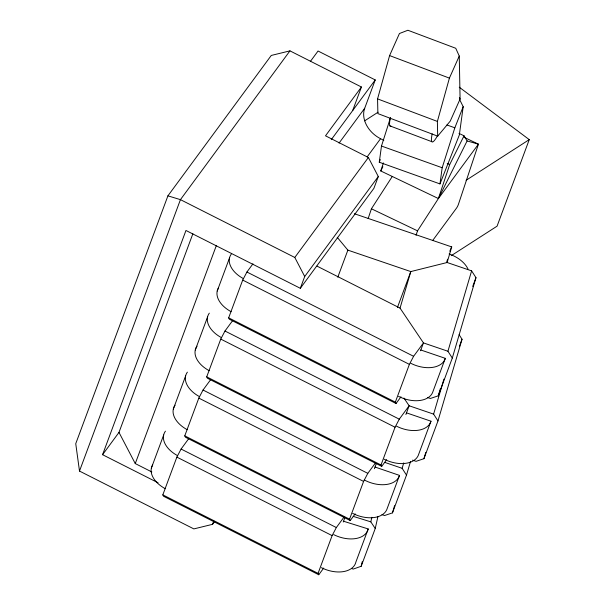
<?xml version="1.0" encoding="UTF-8"?>
<svg xmlns="http://www.w3.org/2000/svg" width="605" height="605" viewBox="0 0 605 605"><rect width="100%" height="100%" fill="white"/><g stroke="black" fill="none" stroke-linecap="round" stroke-linejoin="round"><path stroke-width="0.91" d="M459.573 99.424L463.188 106.699L459.331 134.998L439.971 183.912L379.274 162.216L381.483 146.047L390.482 117.642M439.971 183.912L442.179 167.744L454.839 127.799L463.188 106.699M351.513 568.519L353.275 569.071L361.185 566.272L375.236 528.513L370.827 521.865L371.863 517.298M361.185 566.272L362.221 561.712M375.236 528.513L377.913 516.64M377.565 98.895L389.597 55.584L399.444 33.517L407.891 30.25L455.746 48.271L459.263 56.046L460.087 99.054L450.233 121.129L437.695 136.14L377.883 113.611L377.565 98.895L437.377 121.424L437.695 136.14M437.377 121.424L449.409 78.113L459.263 56.046M452.298 358.062L447.934 351.255L423.462 342.914L400.041 308.111L410.795 271.577L447.133 262.51L471.613 270.858L475.976 277.665L452.298 358.062L438.254 395.829L430.382 398.468L427.758 397.568M446.792 261.791L447.564 259.197M447.133 262.51L451.723 246.916L354.394 213.731M381.959 514.621L384.583 515.52L392.456 512.881L406.499 475.122L402.136 468.308L403.732 462.893M392.456 512.881L394.581 505.659M406.499 475.122L410.492 461.57M447.934 351.255L471.613 270.858M438.254 395.829L440.38 388.607M412.557 460.133L416.058 461.328L423.931 458.696L437.975 420.929L433.611 414.123L443.926 379.108M423.931 458.696L425.784 452.411M437.975 420.929L462.031 339.231L459.127 334.694M464.179 137.343L478.434 144.164L438.398 198.546L380.757 170.958L383.426 162.919M368.142 218.617L371.417 208.778L392.282 176.478M416.043 235.322L417.533 230.845L438.398 198.546L467.105 140.942L464.035 135.807L458.991 133.395M438.398 198.546L449.689 164.613L464.035 135.807M352.67 110.564L361.427 87.007L289.954 50.865L271.274 55.441L167.918 195.846L75.746 443.684L79.497 471.076L193.85 528.906L212.537 524.331L214.208 522.062M79.497 471.076L180.441 199.642L289.954 50.865M158.064 482.767L102.57 454.703L185.962 230.475L300.322 288.298L373.905 188.329L378.291 176.531L368.385 157.497L325.505 135.815L361.427 87.007M102.57 454.703L118.988 432.393L192.866 233.764M151.84 471.961L135.263 463.581L216.356 245.532M151.371 468.073L163.66 435.025M173.317 409.063L185.606 376.015M195.264 350.053L207.553 317.012M217.21 291.043L229.499 258.002M323.705 568.057L318.774 574.75L163.531 496.244L162.821 494.875L176.864 457.108L181.084 449.039L188.752 438.625M355.18 513.864L350.25 520.557L185.47 437.241L184.767 435.865L198.811 398.098L203.03 390.028L210.691 379.615M386.655 459.679L381.725 466.372L207.417 378.231L206.713 376.854L220.757 339.087L224.977 331.018L232.638 320.612M400.971 396.812L396.048 403.505L229.363 319.221L228.66 317.844L242.703 280.077L246.923 272.016L252.943 263.833M339.065 143.082L364.702 108.257L375.236 79.936L318.056 51.017L310.342 61.498M212.537 524.331L213.792 520.958M300.322 288.298L304.708 276.5L378.291 176.531M337.787 277.226L347.867 250.13L337.219 237.296M397.462 307.423L410.795 271.577L347.867 250.13M318.774 574.75L318.064 573.374L332.115 535.614L336.335 527.545L343.995 517.131M343.262 522.024L344.888 517.653M350.25 520.557L349.546 519.188L363.59 481.421L367.81 473.352L375.471 462.938M449.81 251.249L450.793 248.61M396.048 403.505L395.337 402.136L409.388 364.369L413.601 356.3L423.462 342.914L420.536 350.779M374.412 468.709L376.363 463.46M381.725 466.372L381.021 464.995L395.065 427.228L399.285 419.167L409.139 405.773L403.936 398.045M405.887 414.516L409.139 405.773L433.611 414.123M343.549 521.238L368.195 528.944L355.906 561.992A25.879 16.237 20.4 0 1 321.406 567.671M375.024 467.045L399.504 475.394L387.215 508.434A25.879 16.237 20.4 0 1 352.7 513.388M420.823 349.993L445.303 358.341L433.014 391.382A25.879 16.237 20.4 0 1 398.498 396.336M472.709 286.445L475.976 277.665M459.255 87.203L529.254 139.626L497.068 226.172L451.262 255.658M406.499 412.86L430.979 421.201L418.69 454.249A25.879 16.237 20.4 0 1 384.175 459.195M459.422 346.257L462.031 339.231M379.274 162.216L380.318 159.584M380.757 170.958L382.852 166.761M331.268 139.657L375.236 79.936M367.174 156.876L380.545 138.704A25.879 19.829 36.4 0 1 364.702 108.257M304.708 276.5L294.801 257.465L368.385 157.497M432.643 240.54L456.049 208.748A25.879 19.829 36.4 0 0 458.484 204.157L478.434 144.164L467.105 140.942M451.118 247.732L451.723 246.916M364.664 120.834L378.095 112.197M466.077 180.298L529.254 139.626M167.918 195.846L180.441 199.642L294.801 257.465M353.229 516.36L370.827 521.865M384.651 462.349L402.136 468.308M446.921 124.97L454.839 127.799M381.483 146.047L442.179 167.744M389.597 55.584L449.409 78.113M389.923 125.9L431.796 141.668M447.216 163.426L449.689 164.613M371.417 208.778L417.533 230.845M380.545 138.704L383.812 140.36M316.982 266.109L400.041 308.111M246.923 272.016L413.601 356.3M242.703 280.077L409.388 364.369M228.66 317.844L395.337 402.136M224.977 331.018L399.285 419.167M220.757 339.087L395.065 427.228M206.713 376.854L381.021 464.995M203.03 390.028L367.81 473.352M198.811 398.098L363.59 481.421M184.767 435.865L349.546 519.188M181.084 449.039L336.335 527.545M176.864 457.108L332.115 535.614M162.821 494.875L318.064 573.374M118.988 432.393L135.263 463.581M459.384 97.503L460.087 99.054M390.951 126.12A25.879 3.985 -69.4 0 1 390.316 118.051M437.256 136.193A25.879 3.985 -69.4 0 1 432.189 133.818M165.316 488.727A25.879 16.237 20.4 0 1 152.664 464.927M177.605 455.678A25.879 16.237 20.4 0 1 165.437 431.168M449.091 253.994A25.879 16.237 20.4 0 1 467.99 269.021M399.504 475.394A25.879 16.237 20.4 0 1 364.255 479.954M445.303 358.341A25.879 16.237 20.4 0 1 410.787 363.287M368.195 528.944A25.879 16.237 20.4 0 1 333.695 534.623M187.263 429.716A25.879 16.237 20.4 0 1 175.087 405.206M199.552 396.676A25.879 16.237 20.4 0 1 187.376 372.158M209.209 370.706A25.879 16.237 20.4 0 1 197.033 346.196M221.498 337.666A25.879 16.237 20.4 0 1 209.322 313.148M231.155 311.704A25.879 16.237 20.4 0 1 218.496 287.897M243.444 278.655A25.879 16.237 20.4 0 1 231.269 254.145M430.979 421.201A25.879 16.237 20.4 0 1 396.464 426.154"/></g></svg>
